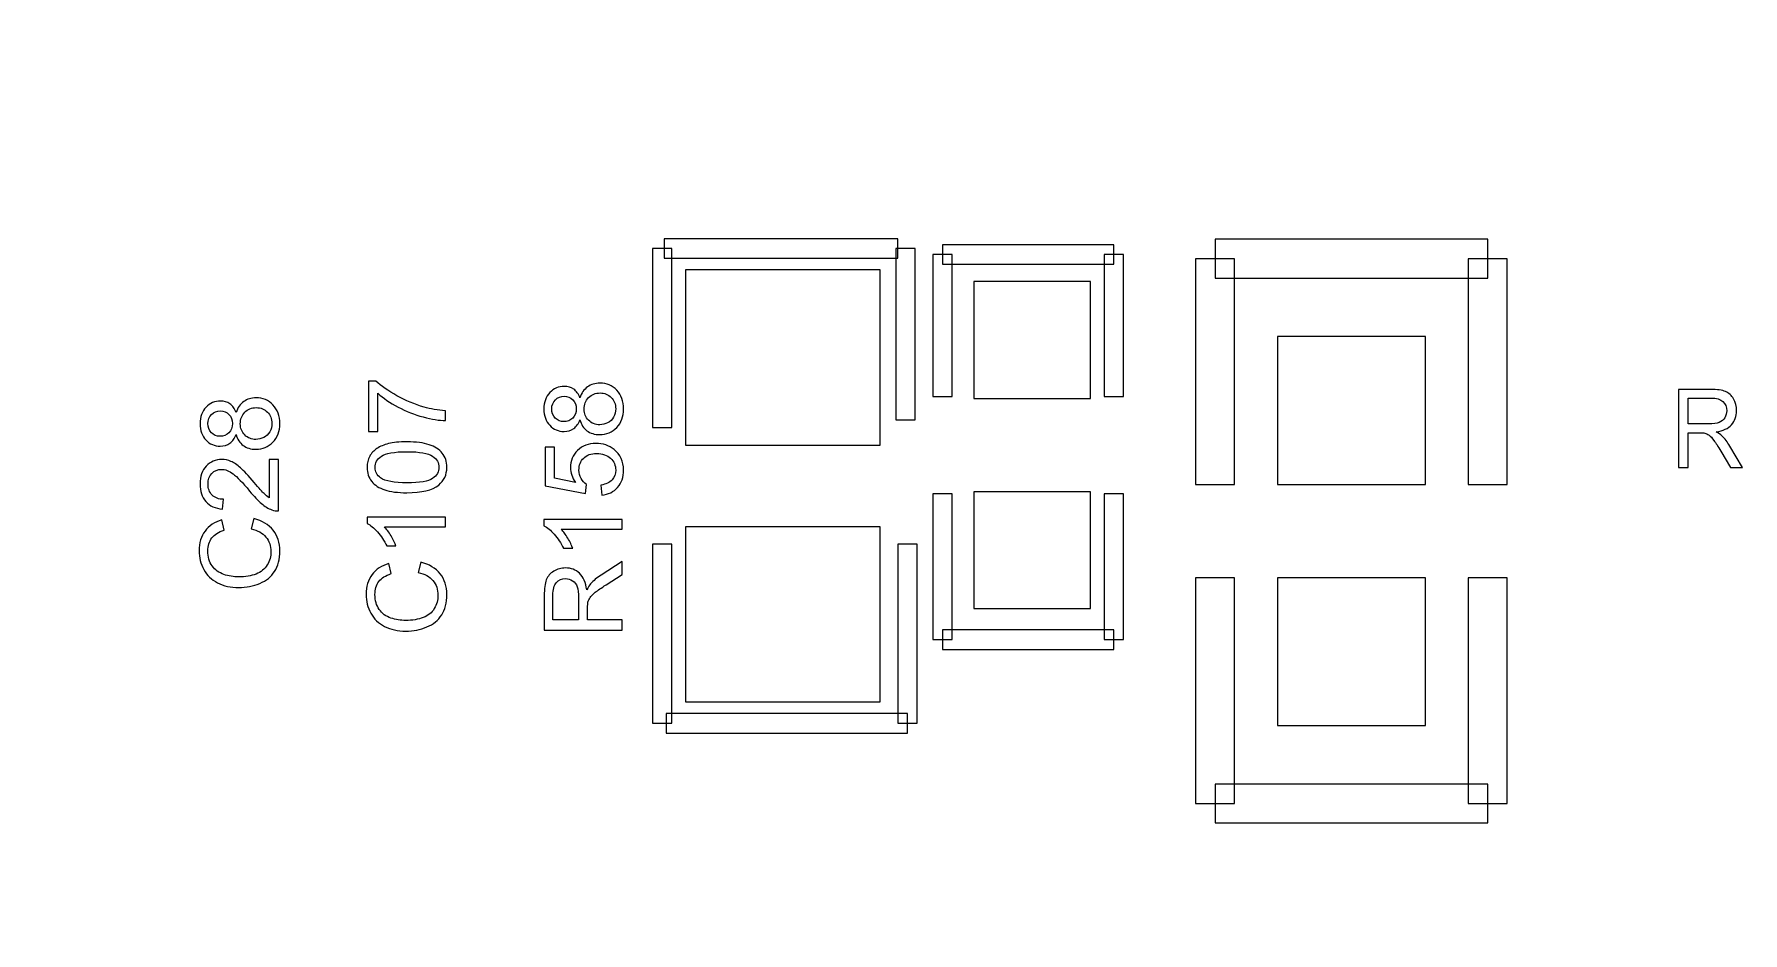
# Model space of a CAD drawing. Header units: millimetres. Extents: x -86 to 67, y -55 to 52.
# Drawn here: x 2.75 to 13.89, y -28.54 to -22.67 of the extents above; entities that cross this region are included whole.
import ezdxf

# ---------------------------------------------------------------- set-up
doc = ezdxf.new("R2010")
doc.units = ezdxf.units.MM
doc.header["$MEASUREMENT"] = 0
for name, color, linetype in [('BG_OUTLINE', 7, 'Continuous'), ('PG_SILKSCREEN_TOP', 7, 'Continuous'), ('PIN_TOP', 7, 'Continuous'), ('RD_SILKSCREEN_TOP', 7, 'Continuous')]:
    doc.layers.add(name, color=color, linetype=linetype)

msp = doc.modelspace()

# ---------------------------------------------------------------- linework, layer by layer
at = {"layer": 'BG_OUTLINE', "color": 3, "lineweight": 9}
msp.add_open_spline([(-60.0926, 34.7331), (-60.0926, 34.7331), (63.7724, 34.7331), (63.7724, 34.7331), (63.7724, 34.7331), (64.585, 34.7336), (65.3646, 34.4113), (65.9396, 33.837), (65.9396, 33.837), (66.5146, 33.2627), (66.8379, 32.4797), (66.8384, 31.667), (66.8384, 31.667), (66.8384, 31.667), (66.8412, -52.28), (66.8412, -52.28), (66.8412, -52.28), (66.8412, -52.28), (66.8384, -52.1933), (66.8384, -52.1933), (66.8384, -52.1933), (66.8389, -53.006), (66.5166, -53.7856), (65.9424, -54.3606), (65.9424, -54.3606), (65.3681, -54.9356), (64.585, -55.2589), (63.7724, -55.2594), (63.7724, -55.2594), (63.7724, -55.2594), (-60.1869, -55.2594), (-60.1869, -55.2594), (-60.1869, -55.2594), (-60.1869, -55.2594), (-60.0853, -55.2518), (-60.0853, -55.2518), (-60.0853, -55.2518), (-60.8979, -55.2523), (-61.6775, -54.9299), (-62.2525, -54.3557), (-62.2525, -54.3557), (-62.8275, -53.7814), (-63.1508, -52.9984), (-63.1513, -52.1857), (-63.1513, -52.1857), (-63.1513, -52.1857), (-63.1587, 31.667), (-63.1587, 31.667), (-63.1587, 31.667), (-63.1592, 32.4797), (-62.8369, 33.2593), (-62.2626, 33.8343), (-62.2626, 33.8343), (-61.6883, 34.4093), (-60.9053, 34.7326), (-60.0926, 34.7331)], degree=3, knots=[0, 0, 0, 0, 0.0714286, 0.0714286, 0.0714286, 0.0714286, 0.1428571, 0.1428571, 0.1428571, 0.1428571, 0.2142857, 0.2142857, 0.2142857, 0.2142857, 0.2857143, 0.2857143, 0.2857143, 0.2857143, 0.3571429, 0.3571429, 0.3571429, 0.3571429, 0.4285714, 0.4285714, 0.4285714, 0.4285714, 0.5, 0.5, 0.5, 0.5, 0.5714286, 0.5714286, 0.5714286, 0.5714286, 0.6428571, 0.6428571, 0.6428571, 0.6428571, 0.7142857, 0.7142857, 0.7142857, 0.7142857, 0.7857143, 0.7857143, 0.7857143, 0.7857143, 0.8571429, 0.8571429, 0.8571429, 0.8571429, 0.9285714, 0.9285714, 0.9285714, 0.9285714, 1, 1, 1, 1], dxfattribs=at)
at = {"layer": 'PG_SILKSCREEN_TOP', "color": 6, "lineweight": 9}
for points in [[(6.7802, -24.0733), (6.7802, -24.0733), (6.9072, -24.0733), (6.9072, -24.0733), (6.9072, -24.0733), (6.9072, -24.0733), (6.9072, -25.2417), (6.9072, -25.2417), (6.9072, -25.2417), (6.9072, -25.2417), (6.7802, -25.2417), (6.7802, -25.2417), (6.7802, -25.2417), (6.7802, -25.2417), (6.7802, -24.0733), (6.7802, -24.0733)], [(8.3804, -24.0098), (8.3804, -24.0098), (8.3804, -24.1368), (8.3804, -24.1368), (8.3804, -24.1368), (8.3804, -24.1368), (6.8564, -24.1368), (6.8564, -24.1368), (6.8564, -24.1368), (6.8564, -24.1368), (6.8564, -24.0098), (6.8564, -24.0098), (6.8564, -24.0098), (6.8564, -24.0098), (8.3804, -24.0098), (8.3804, -24.0098)], [(8.4947, -25.1909), (8.4947, -25.1909), (8.3677, -25.1909), (8.3677, -25.1909), (8.3677, -25.1909), (8.3677, -25.1909), (8.3677, -24.0733), (8.3677, -24.0733), (8.3677, -24.0733), (8.3677, -24.0733), (8.4947, -24.0733), (8.4947, -24.0733), (8.4947, -24.0733), (8.4947, -24.0733), (8.4947, -25.1909), (8.4947, -25.1909)], [(9.7901, -24.0479), (9.7901, -24.0479), (9.7901, -24.1749), (9.7901, -24.1749), (9.7901, -24.1749), (9.7901, -24.1749), (8.6725, -24.1749), (8.6725, -24.1749), (8.6725, -24.1749), (8.6725, -24.1749), (8.6725, -24.0479), (8.6725, -24.0479), (8.6725, -24.0479), (8.6725, -24.0479), (9.7901, -24.0479), (9.7901, -24.0479)], [(10.4505, -24.2663), (10.4505, -24.2663), (10.4505, -24.0123), (10.4505, -24.0123), (10.4505, -24.0123), (10.4505, -24.0123), (12.2285, -24.0123), (12.2285, -24.0123), (12.2285, -24.0123), (12.2285, -24.0123), (12.2285, -24.2663), (12.2285, -24.2663), (12.2285, -24.2663), (12.2285, -24.2663), (10.4505, -24.2663), (10.4505, -24.2663)], [(8.609, -24.1114), (8.609, -24.1114), (8.736, -24.1114), (8.736, -24.1114), (8.736, -24.1114), (8.736, -24.1114), (8.736, -25.0385), (8.736, -25.0385), (8.736, -25.0385), (8.736, -25.0385), (8.609, -25.0385), (8.609, -25.0385), (8.609, -25.0385), (8.609, -25.0385), (8.609, -24.1114), (8.609, -24.1114)], [(9.8536, -25.0385), (9.8536, -25.0385), (9.7266, -25.0385), (9.7266, -25.0385), (9.7266, -25.0385), (9.7266, -25.0385), (9.7266, -24.1114), (9.7266, -24.1114), (9.7266, -24.1114), (9.7266, -24.1114), (9.8536, -24.1114), (9.8536, -24.1114), (9.8536, -24.1114), (9.8536, -24.1114), (9.8536, -25.0385), (9.8536, -25.0385)], [(10.5775, -25.6125), (10.5775, -25.6125), (10.3235, -25.6125), (10.3235, -25.6125), (10.3235, -25.6125), (10.3235, -25.6125), (10.3235, -24.1393), (10.3235, -24.1393), (10.3235, -24.1393), (10.3235, -24.1393), (10.5775, -24.1393), (10.5775, -24.1393), (10.5775, -24.1393), (10.5775, -24.1393), (10.5775, -25.6125), (10.5775, -25.6125)], [(12.1015, -24.1393), (12.1015, -24.1393), (12.3555, -24.1393), (12.3555, -24.1393), (12.3555, -24.1393), (12.3555, -24.1393), (12.3555, -25.6125), (12.3555, -25.6125), (12.3555, -25.6125), (12.3555, -25.6125), (12.1015, -25.6125), (12.1015, -25.6125), (12.1015, -25.6125), (12.1015, -25.6125), (12.1015, -24.1393), (12.1015, -24.1393)], [(8.736, -26.626), (8.736, -26.626), (8.609, -26.626), (8.609, -26.626), (8.609, -26.626), (8.609, -26.626), (8.609, -25.6735), (8.609, -25.6735), (8.609, -25.6735), (8.609, -25.6735), (8.736, -25.6735), (8.736, -25.6735), (8.736, -25.6735), (8.736, -25.6735), (8.736, -26.626), (8.736, -26.626)], [(9.7266, -25.6735), (9.7266, -25.6735), (9.8536, -25.6735), (9.8536, -25.6735), (9.8536, -25.6735), (9.8536, -25.6735), (9.8536, -26.626), (9.8536, -26.626), (9.8536, -26.626), (9.8536, -26.626), (9.7266, -26.626), (9.7266, -26.626), (9.7266, -26.626), (9.7266, -26.626), (9.7266, -25.6735), (9.7266, -25.6735)], [(6.9072, -27.1721), (6.9072, -27.1721), (6.7802, -27.1721), (6.7802, -27.1721), (6.7802, -27.1721), (6.7802, -27.1721), (6.7802, -26.0037), (6.7802, -26.0037), (6.7802, -26.0037), (6.7802, -26.0037), (6.9072, -26.0037), (6.9072, -26.0037), (6.9072, -26.0037), (6.9072, -26.0037), (6.9072, -27.1721), (6.9072, -27.1721)], [(8.3804, -26.0037), (8.3804, -26.0037), (8.5074, -26.0037), (8.5074, -26.0037), (8.5074, -26.0037), (8.5074, -26.0037), (8.5074, -27.1721), (8.5074, -27.1721), (8.5074, -27.1721), (8.5074, -27.1721), (8.3804, -27.1721), (8.3804, -27.1721), (8.3804, -27.1721), (8.3804, -27.1721), (8.3804, -26.0037), (8.3804, -26.0037)], [(10.3235, -26.2221), (10.3235, -26.2221), (10.5775, -26.2221), (10.5775, -26.2221), (10.5775, -26.2221), (10.5775, -26.2221), (10.5775, -27.6953), (10.5775, -27.6953), (10.5775, -27.6953), (10.5775, -27.6953), (10.3235, -27.6953), (10.3235, -27.6953), (10.3235, -27.6953), (10.3235, -27.6953), (10.3235, -26.2221), (10.3235, -26.2221)], [(12.3555, -27.6953), (12.3555, -27.6953), (12.1015, -27.6953), (12.1015, -27.6953), (12.1015, -27.6953), (12.1015, -27.6953), (12.1015, -26.2221), (12.1015, -26.2221), (12.1015, -26.2221), (12.1015, -26.2221), (12.3555, -26.2221), (12.3555, -26.2221), (12.3555, -26.2221), (12.3555, -26.2221), (12.3555, -27.6953), (12.3555, -27.6953)], [(9.7901, -26.5625), (9.7901, -26.5625), (9.7901, -26.6895), (9.7901, -26.6895), (9.7901, -26.6895), (9.7901, -26.6895), (8.6725, -26.6895), (8.6725, -26.6895), (8.6725, -26.6895), (8.6725, -26.6895), (8.6725, -26.5625), (8.6725, -26.5625), (8.6725, -26.5625), (8.6725, -26.5625), (9.7901, -26.5625), (9.7901, -26.5625)], [(8.4439, -27.1086), (8.4439, -27.1086), (8.4439, -27.2356), (8.4439, -27.2356), (8.4439, -27.2356), (8.4439, -27.2356), (6.8691, -27.2356), (6.8691, -27.2356), (6.8691, -27.2356), (6.8691, -27.2356), (6.8691, -27.1086), (6.8691, -27.1086), (6.8691, -27.1086), (6.8691, -27.1086), (8.4439, -27.1086), (8.4439, -27.1086)], [(10.4505, -27.8223), (10.4505, -27.8223), (10.4505, -27.5683), (10.4505, -27.5683), (10.4505, -27.5683), (10.4505, -27.5683), (12.2285, -27.5683), (12.2285, -27.5683), (12.2285, -27.5683), (12.2285, -27.5683), (12.2285, -27.8223), (12.2285, -27.8223), (12.2285, -27.8223), (12.2285, -27.8223), (10.4505, -27.8223), (10.4505, -27.8223)]]:
    msp.add_open_spline(points, degree=3, knots=[0, 0, 0, 0, 0.25, 0.25, 0.25, 0.25, 0.5, 0.5, 0.5, 0.5, 0.75, 0.75, 0.75, 0.75, 1, 1, 1, 1], dxfattribs=at)
at = {"layer": 'PIN_TOP', "lineweight": 9}
for points in [[(6.9961, -24.213), (6.9961, -24.213), (8.2661, -24.213), (8.2661, -24.213), (8.2661, -24.213), (8.2661, -24.213), (8.2661, -25.356), (8.2661, -25.356), (8.2661, -25.356), (8.2661, -25.356), (6.9961, -25.356), (6.9961, -25.356), (6.9961, -25.356), (6.9961, -25.356), (6.9961, -24.213), (6.9961, -24.213)], [(8.8757, -24.2892), (8.8757, -24.2892), (9.6377, -24.2892), (9.6377, -24.2892), (9.6377, -24.2892), (9.6377, -24.2892), (9.6377, -25.0512), (9.6377, -25.0512), (9.6377, -25.0512), (9.6377, -25.0512), (8.8757, -25.0512), (8.8757, -25.0512), (8.8757, -25.0512), (8.8757, -25.0512), (8.8757, -24.2892), (8.8757, -24.2892)], [(11.8221, -25.6125), (11.8221, -25.6125), (10.8569, -25.6125), (10.8569, -25.6125), (10.8569, -25.6125), (10.8569, -25.6125), (10.8569, -24.6473), (10.8569, -24.6473), (10.8569, -24.6473), (10.8569, -24.6473), (11.8221, -24.6473), (11.8221, -24.6473), (11.8221, -24.6473), (11.8221, -24.6473), (11.8221, -25.6125), (11.8221, -25.6125)], [(8.8757, -25.6608), (8.8757, -25.6608), (9.6377, -25.6608), (9.6377, -25.6608), (9.6377, -25.6608), (9.6377, -25.6608), (9.6377, -26.4228), (9.6377, -26.4228), (9.6377, -26.4228), (9.6377, -26.4228), (8.8757, -26.4228), (8.8757, -26.4228), (8.8757, -26.4228), (8.8757, -26.4228), (8.8757, -25.6608), (8.8757, -25.6608)], [(6.9961, -25.8894), (6.9961, -25.8894), (8.2661, -25.8894), (8.2661, -25.8894), (8.2661, -25.8894), (8.2661, -25.8894), (8.2661, -27.0324), (8.2661, -27.0324), (8.2661, -27.0324), (8.2661, -27.0324), (6.9961, -27.0324), (6.9961, -27.0324), (6.9961, -27.0324), (6.9961, -27.0324), (6.9961, -25.8894), (6.9961, -25.8894)], [(11.8221, -27.1873), (11.8221, -27.1873), (10.8569, -27.1873), (10.8569, -27.1873), (10.8569, -27.1873), (10.8569, -27.1873), (10.8569, -26.2221), (10.8569, -26.2221), (10.8569, -26.2221), (10.8569, -26.2221), (11.8221, -26.2221), (11.8221, -26.2221), (11.8221, -26.2221), (11.8221, -26.2221), (11.8221, -27.1873), (11.8221, -27.1873)]]:
    msp.add_open_spline(points, degree=3, knots=[0, 0, 0, 0, 0.25, 0.25, 0.25, 0.25, 0.5, 0.5, 0.5, 0.5, 0.75, 0.75, 0.75, 0.75, 1, 1, 1, 1], dxfattribs=at)
at = {"layer": 'RD_SILKSCREEN_TOP', "color": 8}
for points, knots in [([(4.9876, -25.2673), (4.9876, -25.2673), (4.9275, -25.2673), (4.9275, -25.2673), (4.9275, -25.2673), (4.9275, -25.2673), (4.9275, -24.9378), (4.9275, -24.9378), (4.9275, -24.9378), (4.9275, -24.9378), (4.9761, -24.9378), (4.9761, -24.9378), (4.9761, -24.9378), (5.0106, -24.9702), (5.0565, -25.0023), (5.1136, -25.0342), (5.1136, -25.0342), (5.1708, -25.0659), (5.2297, -25.0906), (5.29, -25.1079), (5.29, -25.1079), (5.3327, -25.1205), (5.3793, -25.1284), (5.43, -25.1319), (5.43, -25.1319), (5.43, -25.1319), (5.43, -25.1961), (5.43, -25.1961), (5.43, -25.1961), (5.3899, -25.1954), (5.3416, -25.1876), (5.2848, -25.1725), (5.2848, -25.1725), (5.2281, -25.1575), (5.1734, -25.1359), (5.1207, -25.1078), (5.1207, -25.1078), (5.0681, -25.0796), (5.0237, -25.0497), (4.9876, -25.0179), (4.9876, -25.0179), (4.9876, -25.0179), (4.9876, -25.2673), (4.9876, -25.2673)], [0, 0, 0, 0, 0.0909091, 0.0909091, 0.0909091, 0.0909091, 0.1818182, 0.1818182, 0.1818182, 0.1818182, 0.2727273, 0.2727273, 0.2727273, 0.2727273, 0.3636364, 0.3636364, 0.3636364, 0.3636364, 0.4545455, 0.4545455, 0.4545455, 0.4545455, 0.5454545, 0.5454545, 0.5454545, 0.5454545, 0.6363636, 0.6363636, 0.6363636, 0.6363636, 0.7272727, 0.7272727, 0.7272727, 0.7272727, 0.8181818, 0.8181818, 0.8181818, 0.8181818, 0.9090909, 0.9090909, 0.9090909, 0.9090909, 1, 1, 1, 1]), ([(6.307, -25.1905), (6.2976, -25.2165), (6.284, -25.2357), (6.2664, -25.2483), (6.2664, -25.2483), (6.2488, -25.2607), (6.2277, -25.267), (6.2032, -25.267), (6.2032, -25.267), (6.1661, -25.267), (6.135, -25.2537), (6.1098, -25.227), (6.1098, -25.227), (6.0845, -25.2004), (6.0719, -25.1651), (6.0719, -25.1208), (6.0719, -25.1208), (6.0719, -25.0764), (6.0848, -25.0406), (6.1106, -25.0134), (6.1106, -25.0134), (6.1365, -24.9864), (6.1679, -24.9729), (6.205, -24.9729), (6.205, -24.9729), (6.2286, -24.9729), (6.2491, -24.9791), (6.2666, -24.9914), (6.2666, -24.9914), (6.284, -25.0038), (6.2976, -25.0226), (6.307, -25.0478), (6.307, -25.0478), (6.3172, -25.0166), (6.3336, -24.9928), (6.3563, -24.9765), (6.3563, -24.9765), (6.379, -24.9602), (6.4061, -24.952), (6.4375, -24.952), (6.4375, -24.952), (6.4812, -24.952), (6.5177, -24.9675), (6.5473, -24.9982), (6.5473, -24.9982), (6.5769, -25.029), (6.5918, -25.0695), (6.5918, -25.1198), (6.5918, -25.1198), (6.5918, -25.17), (6.5769, -25.2104), (6.5472, -25.2413), (6.5472, -25.2413), (6.5174, -25.2721), (6.4803, -25.2875), (6.4359, -25.2875), (6.4359, -25.2875), (6.4028, -25.2875), (6.3751, -25.2791), (6.3527, -25.2622), (6.3527, -25.2622), (6.3304, -25.2455), (6.3151, -25.2216), (6.307, -25.1905)], [0, 0, 0, 0, 0.0625, 0.0625, 0.0625, 0.0625, 0.125, 0.125, 0.125, 0.125, 0.1875, 0.1875, 0.1875, 0.1875, 0.25, 0.25, 0.25, 0.25, 0.3125, 0.3125, 0.3125, 0.3125, 0.375, 0.375, 0.375, 0.375, 0.4375, 0.4375, 0.4375, 0.4375, 0.5, 0.5, 0.5, 0.5, 0.5625, 0.5625, 0.5625, 0.5625, 0.625, 0.625, 0.625, 0.625, 0.6875, 0.6875, 0.6875, 0.6875, 0.75, 0.75, 0.75, 0.75, 0.8125, 0.8125, 0.8125, 0.8125, 0.875, 0.875, 0.875, 0.875, 0.9375, 0.9375, 0.9375, 0.9375, 1, 1, 1, 1]), ([(4.0642, -25.2863), (4.0548, -25.3123), (4.0412, -25.3315), (4.0236, -25.3441), (4.0236, -25.3441), (4.006, -25.3565), (3.9849, -25.3628), (3.9604, -25.3628), (3.9604, -25.3628), (3.9233, -25.3628), (3.8922, -25.3495), (3.867, -25.3228), (3.867, -25.3228), (3.8417, -25.2962), (3.8291, -25.2609), (3.8291, -25.2166), (3.8291, -25.2166), (3.8291, -25.1722), (3.842, -25.1364), (3.8678, -25.1092), (3.8678, -25.1092), (3.8937, -25.0822), (3.9251, -25.0687), (3.9622, -25.0687), (3.9622, -25.0687), (3.9858, -25.0687), (4.0063, -25.0749), (4.0238, -25.0872), (4.0238, -25.0872), (4.0412, -25.0996), (4.0548, -25.1184), (4.0642, -25.1436), (4.0642, -25.1436), (4.0744, -25.1124), (4.0908, -25.0886), (4.1135, -25.0723), (4.1135, -25.0723), (4.1362, -25.056), (4.1633, -25.0478), (4.1947, -25.0478), (4.1947, -25.0478), (4.2384, -25.0478), (4.2749, -25.0633), (4.3045, -25.094), (4.3045, -25.094), (4.3341, -25.1248), (4.349, -25.1653), (4.349, -25.2156), (4.349, -25.2156), (4.349, -25.2658), (4.3341, -25.3062), (4.3044, -25.3371), (4.3044, -25.3371), (4.2746, -25.3679), (4.2375, -25.3833), (4.1931, -25.3833), (4.1931, -25.3833), (4.16, -25.3833), (4.1323, -25.3749), (4.1099, -25.358), (4.1099, -25.358), (4.0876, -25.3413), (4.0723, -25.3174), (4.0642, -25.2863)], [0, 0, 0, 0, 0.0625, 0.0625, 0.0625, 0.0625, 0.125, 0.125, 0.125, 0.125, 0.1875, 0.1875, 0.1875, 0.1875, 0.25, 0.25, 0.25, 0.25, 0.3125, 0.3125, 0.3125, 0.3125, 0.375, 0.375, 0.375, 0.375, 0.4375, 0.4375, 0.4375, 0.4375, 0.5, 0.5, 0.5, 0.5, 0.5625, 0.5625, 0.5625, 0.5625, 0.625, 0.625, 0.625, 0.625, 0.6875, 0.6875, 0.6875, 0.6875, 0.75, 0.75, 0.75, 0.75, 0.8125, 0.8125, 0.8125, 0.8125, 0.875, 0.875, 0.875, 0.875, 0.9375, 0.9375, 0.9375, 0.9375, 1, 1, 1, 1]), ([(6.2011, -25.2031), (6.2251, -25.2031), (6.2448, -25.1953), (6.2601, -25.1799), (6.2601, -25.1799), (6.2754, -25.1643), (6.2831, -25.1442), (6.2831, -25.1194), (6.2831, -25.1194), (6.2831, -25.0954), (6.2755, -25.0756), (6.2603, -25.0601), (6.2603, -25.0601), (6.2452, -25.0447), (6.2266, -25.0372), (6.2046, -25.0372), (6.2046, -25.0372), (6.1816, -25.0372), (6.1624, -25.045), (6.1468, -25.0609), (6.1468, -25.0609), (6.1311, -25.0767), (6.1233, -25.0964), (6.1233, -25.1201), (6.1233, -25.1201), (6.1233, -25.144), (6.131, -25.1637), (6.1462, -25.1795), (6.1462, -25.1795), (6.1615, -25.1953), (6.1798, -25.2031), (6.2011, -25.2031)], [0, 0, 0, 0, 0.125, 0.125, 0.125, 0.125, 0.25, 0.25, 0.25, 0.25, 0.375, 0.375, 0.375, 0.375, 0.5, 0.5, 0.5, 0.5, 0.625, 0.625, 0.625, 0.625, 0.75, 0.75, 0.75, 0.75, 0.875, 0.875, 0.875, 0.875, 1, 1, 1, 1]), ([(6.4362, -25.2233), (6.454, -25.2233), (6.4713, -25.219), (6.4879, -25.2106), (6.4879, -25.2106), (6.5046, -25.2022), (6.5176, -25.1896), (6.5267, -25.1729), (6.5267, -25.1729), (6.5358, -25.1562), (6.5404, -25.1383), (6.5404, -25.1191), (6.5404, -25.1191), (6.5404, -25.0892), (6.5308, -25.0645), (6.5115, -25.0451), (6.5115, -25.0451), (6.4923, -25.0257), (6.4679, -25.0159), (6.4383, -25.0159), (6.4383, -25.0159), (6.4081, -25.0159), (6.3833, -25.0259), (6.3636, -25.0459), (6.3636, -25.0459), (6.3439, -25.066), (6.3341, -25.0911), (6.3341, -25.1212), (6.3341, -25.1212), (6.3341, -25.1506), (6.3438, -25.1749), (6.3632, -25.1942), (6.3632, -25.1942), (6.3828, -25.2135), (6.4071, -25.2233), (6.4362, -25.2233)], [0, 0, 0, 0, 0.1111111, 0.1111111, 0.1111111, 0.1111111, 0.2222222, 0.2222222, 0.2222222, 0.2222222, 0.3333333, 0.3333333, 0.3333333, 0.3333333, 0.4444444, 0.4444444, 0.4444444, 0.4444444, 0.5555556, 0.5555556, 0.5555556, 0.5555556, 0.6666667, 0.6666667, 0.6666667, 0.6666667, 0.7777778, 0.7777778, 0.7777778, 0.7777778, 0.8888889, 0.8888889, 0.8888889, 0.8888889, 1, 1, 1, 1]), ([(13.4742, -25.5017), (13.4742, -25.5017), (13.4742, -24.9926), (13.4742, -24.9926), (13.4742, -24.9926), (13.4742, -24.9926), (13.6838, -24.9926), (13.6838, -24.9926), (13.6838, -24.9926), (13.7259, -24.9926), (13.758, -24.9972), (13.7799, -25.0063), (13.7799, -25.0063), (13.8018, -25.0155), (13.8193, -25.0316), (13.8325, -25.0547), (13.8325, -25.0547), (13.8456, -25.0779), (13.8521, -25.1035), (13.8521, -25.1315), (13.8521, -25.1315), (13.8521, -25.1677), (13.8414, -25.198), (13.8195, -25.2228), (13.8195, -25.2228), (13.7978, -25.2476), (13.7643, -25.2633), (13.7189, -25.2701), (13.7189, -25.2701), (13.7355, -25.2786), (13.7481, -25.287), (13.7567, -25.2955), (13.7567, -25.2955), (13.775, -25.3135), (13.7922, -25.3361), (13.8087, -25.3631), (13.8087, -25.3631), (13.8087, -25.3631), (13.8909, -25.5017), (13.8909, -25.5017), (13.8909, -25.5017), (13.8909, -25.5017), (13.8121, -25.5017), (13.8121, -25.5017), (13.8121, -25.5017), (13.8121, -25.5017), (13.7496, -25.3957), (13.7496, -25.3957), (13.7496, -25.3957), (13.7313, -25.3653), (13.7163, -25.3418), (13.7044, -25.3257), (13.7044, -25.3257), (13.6926, -25.3094), (13.682, -25.2981), (13.6727, -25.2917), (13.6727, -25.2917), (13.6634, -25.2851), (13.6539, -25.2806), (13.6442, -25.278), (13.6442, -25.278), (13.6371, -25.2765), (13.6255, -25.2757), (13.6093, -25.2757), (13.6093, -25.2757), (13.6093, -25.2757), (13.5368, -25.2757), (13.5368, -25.2757), (13.5368, -25.2757), (13.5368, -25.2757), (13.5368, -25.5017), (13.5368, -25.5017), (13.5368, -25.5017), (13.5368, -25.5017), (13.4742, -25.5017), (13.4742, -25.5017)], [0, 0, 0, 0, 0.0526316, 0.0526316, 0.0526316, 0.0526316, 0.1052632, 0.1052632, 0.1052632, 0.1052632, 0.1578947, 0.1578947, 0.1578947, 0.1578947, 0.2105263, 0.2105263, 0.2105263, 0.2105263, 0.2631579, 0.2631579, 0.2631579, 0.2631579, 0.3157895, 0.3157895, 0.3157895, 0.3157895, 0.3684211, 0.3684211, 0.3684211, 0.3684211, 0.4210526, 0.4210526, 0.4210526, 0.4210526, 0.4736842, 0.4736842, 0.4736842, 0.4736842, 0.5263158, 0.5263158, 0.5263158, 0.5263158, 0.5789474, 0.5789474, 0.5789474, 0.5789474, 0.6315789, 0.6315789, 0.6315789, 0.6315789, 0.6842105, 0.6842105, 0.6842105, 0.6842105, 0.7368421, 0.7368421, 0.7368421, 0.7368421, 0.7894737, 0.7894737, 0.7894737, 0.7894737, 0.8421053, 0.8421053, 0.8421053, 0.8421053, 0.8947368, 0.8947368, 0.8947368, 0.8947368, 0.9473684, 0.9473684, 0.9473684, 0.9473684, 1, 1, 1, 1]), ([(13.5368, -25.2173), (13.5368, -25.2173), (13.6712, -25.2173), (13.6712, -25.2173), (13.6712, -25.2173), (13.6998, -25.2173), (13.7222, -25.2141), (13.7383, -25.2077), (13.7383, -25.2077), (13.7544, -25.2013), (13.7667, -25.1911), (13.7751, -25.1772), (13.7751, -25.1772), (13.7834, -25.1632), (13.7876, -25.148), (13.7876, -25.1315), (13.7876, -25.1315), (13.7876, -25.1075), (13.7796, -25.0877), (13.7633, -25.0721), (13.7633, -25.0721), (13.7471, -25.0566), (13.7215, -25.0489), (13.6864, -25.0489), (13.6864, -25.0489), (13.6864, -25.0489), (13.5368, -25.0489), (13.5368, -25.0489), (13.5368, -25.0489), (13.5368, -25.0489), (13.5368, -25.2173), (13.5368, -25.2173)], [0, 0, 0, 0, 0.125, 0.125, 0.125, 0.125, 0.25, 0.25, 0.25, 0.25, 0.375, 0.375, 0.375, 0.375, 0.5, 0.5, 0.5, 0.5, 0.625, 0.625, 0.625, 0.625, 0.75, 0.75, 0.75, 0.75, 0.875, 0.875, 0.875, 0.875, 1, 1, 1, 1]), ([(3.9583, -25.2989), (3.9823, -25.2989), (4.002, -25.2911), (4.0173, -25.2757), (4.0173, -25.2757), (4.0326, -25.2601), (4.0403, -25.24), (4.0403, -25.2152), (4.0403, -25.2152), (4.0403, -25.1912), (4.0327, -25.1714), (4.0175, -25.1559), (4.0175, -25.1559), (4.0024, -25.1405), (3.9838, -25.133), (3.9618, -25.133), (3.9618, -25.133), (3.9388, -25.133), (3.9196, -25.1408), (3.904, -25.1567), (3.904, -25.1567), (3.8883, -25.1725), (3.8805, -25.1922), (3.8805, -25.2159), (3.8805, -25.2159), (3.8805, -25.2398), (3.8882, -25.2595), (3.9034, -25.2753), (3.9034, -25.2753), (3.9187, -25.2911), (3.937, -25.2989), (3.9583, -25.2989)], [0, 0, 0, 0, 0.125, 0.125, 0.125, 0.125, 0.25, 0.25, 0.25, 0.25, 0.375, 0.375, 0.375, 0.375, 0.5, 0.5, 0.5, 0.5, 0.625, 0.625, 0.625, 0.625, 0.75, 0.75, 0.75, 0.75, 0.875, 0.875, 0.875, 0.875, 1, 1, 1, 1]), ([(4.1934, -25.3191), (4.2112, -25.3191), (4.2285, -25.3148), (4.2451, -25.3064), (4.2451, -25.3064), (4.2618, -25.298), (4.2748, -25.2854), (4.2839, -25.2687), (4.2839, -25.2687), (4.293, -25.252), (4.2976, -25.2341), (4.2976, -25.2149), (4.2976, -25.2149), (4.2976, -25.185), (4.288, -25.1603), (4.2687, -25.1409), (4.2687, -25.1409), (4.2495, -25.1215), (4.2251, -25.1117), (4.1955, -25.1117), (4.1955, -25.1117), (4.1653, -25.1117), (4.1405, -25.1217), (4.1208, -25.1417), (4.1208, -25.1417), (4.1011, -25.1618), (4.0913, -25.1869), (4.0913, -25.217), (4.0913, -25.217), (4.0913, -25.2464), (4.101, -25.2707), (4.1204, -25.29), (4.1204, -25.29), (4.14, -25.3093), (4.1643, -25.3191), (4.1934, -25.3191)], [0, 0, 0, 0, 0.1111111, 0.1111111, 0.1111111, 0.1111111, 0.2222222, 0.2222222, 0.2222222, 0.2222222, 0.3333333, 0.3333333, 0.3333333, 0.3333333, 0.4444444, 0.4444444, 0.4444444, 0.4444444, 0.5555556, 0.5555556, 0.5555556, 0.5555556, 0.6666667, 0.6666667, 0.6666667, 0.6666667, 0.7777778, 0.7777778, 0.7777778, 0.7777778, 0.8888889, 0.8888889, 0.8888889, 0.8888889, 1, 1, 1, 1]), ([(5.1789, -25.667), (5.1187, -25.667), (5.0703, -25.6608), (5.0336, -25.6484), (5.0336, -25.6484), (4.9969, -25.636), (4.9685, -25.6176), (4.9486, -25.5931), (4.9486, -25.5931), (4.9287, -25.5687), (4.9188, -25.538), (4.9188, -25.501), (4.9188, -25.501), (4.9188, -25.4737), (4.9243, -25.4497), (4.9354, -25.4291), (4.9354, -25.4291), (4.9463, -25.4085), (4.9621, -25.3915), (4.9829, -25.378), (4.9829, -25.378), (5.0036, -25.3646), (5.0289, -25.3541), (5.0586, -25.3465), (5.0586, -25.3465), (5.0884, -25.3388), (5.1285, -25.335), (5.1789, -25.335), (5.1789, -25.335), (5.2387, -25.335), (5.2868, -25.3411), (5.3236, -25.3533), (5.3236, -25.3533), (5.3603, -25.3657), (5.3886, -25.384), (5.4087, -25.4085), (5.4087, -25.4085), (5.4287, -25.4329), (5.4387, -25.4637), (5.4387, -25.501), (5.4387, -25.501), (5.4387, -25.5501), (5.4211, -25.5886), (5.3859, -25.6166), (5.3859, -25.6166), (5.3436, -25.6502), (5.2745, -25.667), (5.1789, -25.667)], [0, 0, 0, 0, 0.0833333, 0.0833333, 0.0833333, 0.0833333, 0.1666667, 0.1666667, 0.1666667, 0.1666667, 0.25, 0.25, 0.25, 0.25, 0.3333333, 0.3333333, 0.3333333, 0.3333333, 0.4166667, 0.4166667, 0.4166667, 0.4166667, 0.5, 0.5, 0.5, 0.5, 0.5833333, 0.5833333, 0.5833333, 0.5833333, 0.6666667, 0.6666667, 0.6666667, 0.6666667, 0.75, 0.75, 0.75, 0.75, 0.8333333, 0.8333333, 0.8333333, 0.8333333, 0.9166667, 0.9166667, 0.9166667, 0.9166667, 1, 1, 1, 1]), ([(5.1789, -25.6027), (5.2625, -25.6027), (5.3181, -25.5929), (5.3458, -25.5733), (5.3458, -25.5733), (5.3735, -25.5538), (5.3873, -25.5297), (5.3873, -25.501), (5.3873, -25.501), (5.3873, -25.4722), (5.3733, -25.4482), (5.3456, -25.4286), (5.3456, -25.4286), (5.3179, -25.4091), (5.2623, -25.3992), (5.1789, -25.3992), (5.1789, -25.3992), (5.0951, -25.3992), (5.0394, -25.4091), (5.0119, -25.4286), (5.0119, -25.4286), (4.9843, -25.4482), (4.9706, -25.4725), (4.9706, -25.5016), (4.9706, -25.5016), (4.9706, -25.5304), (4.9828, -25.5533), (5.0071, -25.5705), (5.0071, -25.5705), (5.038, -25.592), (5.0954, -25.6027), (5.1789, -25.6027)], [0, 0, 0, 0, 0.125, 0.125, 0.125, 0.125, 0.25, 0.25, 0.25, 0.25, 0.375, 0.375, 0.375, 0.375, 0.5, 0.5, 0.5, 0.5, 0.625, 0.625, 0.625, 0.625, 0.75, 0.75, 0.75, 0.75, 0.875, 0.875, 0.875, 0.875, 1, 1, 1, 1]), ([(6.4498, -25.6823), (6.4498, -25.6823), (6.4442, -25.6166), (6.4442, -25.6166), (6.4442, -25.6166), (6.4762, -25.6118), (6.5001, -25.6005), (6.5162, -25.5828), (6.5162, -25.5828), (6.5324, -25.5651), (6.5404, -25.5437), (6.5404, -25.5187), (6.5404, -25.5187), (6.5404, -25.4886), (6.529, -25.4631), (6.5064, -25.4424), (6.5064, -25.4424), (6.4837, -25.4215), (6.4535, -25.4111), (6.4161, -25.4111), (6.4161, -25.4111), (6.3804, -25.4111), (6.3523, -25.421), (6.3317, -25.4411), (6.3317, -25.4411), (6.3111, -25.4611), (6.3008, -25.4873), (6.3008, -25.5198), (6.3008, -25.5198), (6.3008, -25.5399), (6.3054, -25.5581), (6.3145, -25.5743), (6.3145, -25.5743), (6.3236, -25.5905), (6.3355, -25.6032), (6.3501, -25.6125), (6.3501, -25.6125), (6.3501, -25.6125), (6.3425, -25.6711), (6.3425, -25.6711), (6.3425, -25.6711), (6.3425, -25.6711), (6.081, -25.6218), (6.081, -25.6218), (6.081, -25.6218), (6.081, -25.6218), (6.081, -25.3686), (6.081, -25.3686), (6.081, -25.3686), (6.081, -25.3686), (6.1407, -25.3686), (6.1407, -25.3686), (6.1407, -25.3686), (6.1407, -25.3686), (6.1407, -25.5718), (6.1407, -25.5718), (6.1407, -25.5718), (6.1407, -25.5718), (6.2775, -25.5993), (6.2775, -25.5993), (6.2775, -25.5993), (6.2562, -25.5687), (6.2455, -25.5366), (6.2455, -25.5031), (6.2455, -25.5031), (6.2455, -25.4586), (6.2609, -25.4212), (6.2917, -25.3906), (6.2917, -25.3906), (6.3226, -25.36), (6.3622, -25.3447), (6.4105, -25.3447), (6.4105, -25.3447), (6.4566, -25.3447), (6.4965, -25.3582), (6.53, -25.385), (6.53, -25.385), (6.5711, -25.4177), (6.5918, -25.4623), (6.5918, -25.5187), (6.5918, -25.5187), (6.5918, -25.5651), (6.5788, -25.6029), (6.5529, -25.6321), (6.5529, -25.6321), (6.5269, -25.6614), (6.4925, -25.6781), (6.4498, -25.6823)], [0, 0, 0, 0, 0.0454545, 0.0454545, 0.0454545, 0.0454545, 0.0909091, 0.0909091, 0.0909091, 0.0909091, 0.1363636, 0.1363636, 0.1363636, 0.1363636, 0.1818182, 0.1818182, 0.1818182, 0.1818182, 0.2272727, 0.2272727, 0.2272727, 0.2272727, 0.2727273, 0.2727273, 0.2727273, 0.2727273, 0.3181818, 0.3181818, 0.3181818, 0.3181818, 0.3636364, 0.3636364, 0.3636364, 0.3636364, 0.4090909, 0.4090909, 0.4090909, 0.4090909, 0.4545455, 0.4545455, 0.4545455, 0.4545455, 0.5, 0.5, 0.5, 0.5, 0.5454545, 0.5454545, 0.5454545, 0.5454545, 0.5909091, 0.5909091, 0.5909091, 0.5909091, 0.6363636, 0.6363636, 0.6363636, 0.6363636, 0.6818182, 0.6818182, 0.6818182, 0.6818182, 0.7272727, 0.7272727, 0.7272727, 0.7272727, 0.7727273, 0.7727273, 0.7727273, 0.7727273, 0.8181818, 0.8181818, 0.8181818, 0.8181818, 0.8636364, 0.8636364, 0.8636364, 0.8636364, 0.9090909, 0.9090909, 0.9090909, 0.9090909, 0.9545455, 0.9545455, 0.9545455, 0.9545455, 1, 1, 1, 1]), ([(4.2802, -25.4495), (4.2802, -25.4495), (4.3403, -25.4495), (4.3403, -25.4495), (4.3403, -25.4495), (4.3403, -25.4495), (4.3403, -25.786), (4.3403, -25.786), (4.3403, -25.786), (4.3252, -25.7865), (4.3108, -25.7841), (4.2969, -25.7788), (4.2969, -25.7788), (4.2739, -25.7703), (4.2514, -25.7565), (4.2291, -25.7377), (4.2291, -25.7377), (4.207, -25.7187), (4.1812, -25.6914), (4.1521, -25.6559), (4.1521, -25.6559), (4.1067, -25.6005), (4.0708, -25.5631), (4.0442, -25.5436), (4.0442, -25.5436), (4.0178, -25.5242), (3.9926, -25.5145), (3.9691, -25.5145), (3.9691, -25.5145), (3.9443, -25.5145), (3.9234, -25.5234), (3.9063, -25.541), (3.9063, -25.541), (3.8894, -25.5588), (3.8809, -25.5819), (3.8809, -25.6104), (3.8809, -25.6104), (3.8809, -25.6405), (3.8899, -25.6645), (3.908, -25.6825), (3.908, -25.6825), (3.926, -25.7007), (3.951, -25.7098), (3.9829, -25.71), (3.9829, -25.71), (3.9829, -25.71), (3.9764, -25.7743), (3.9764, -25.7743), (3.9764, -25.7743), (3.9284, -25.7699), (3.8919, -25.7533), (3.8668, -25.7246), (3.8668, -25.7246), (3.8416, -25.6959), (3.8291, -25.6573), (3.8291, -25.6089), (3.8291, -25.6089), (3.8291, -25.5601), (3.8427, -25.5215), (3.8697, -25.493), (3.8697, -25.493), (3.8969, -25.4644), (3.9304, -25.4502), (3.9705, -25.4502), (3.9705, -25.4502), (3.9909, -25.4502), (4.0109, -25.4544), (4.0306, -25.4628), (4.0306, -25.4628), (4.0502, -25.4711), (4.071, -25.485), (4.0927, -25.5043), (4.0927, -25.5043), (4.1145, -25.5236), (4.1444, -25.5557), (4.1823, -25.6006), (4.1823, -25.6006), (4.2138, -25.6381), (4.2352, -25.6622), (4.2464, -25.6728), (4.2464, -25.6728), (4.2576, -25.6835), (4.2688, -25.6923), (4.2802, -25.6993), (4.2802, -25.6993), (4.2802, -25.6993), (4.2802, -25.4495), (4.2802, -25.4495)], [0, 0, 0, 0, 0.0454545, 0.0454545, 0.0454545, 0.0454545, 0.0909091, 0.0909091, 0.0909091, 0.0909091, 0.1363636, 0.1363636, 0.1363636, 0.1363636, 0.1818182, 0.1818182, 0.1818182, 0.1818182, 0.2272727, 0.2272727, 0.2272727, 0.2272727, 0.2727273, 0.2727273, 0.2727273, 0.2727273, 0.3181818, 0.3181818, 0.3181818, 0.3181818, 0.3636364, 0.3636364, 0.3636364, 0.3636364, 0.4090909, 0.4090909, 0.4090909, 0.4090909, 0.4545455, 0.4545455, 0.4545455, 0.4545455, 0.5, 0.5, 0.5, 0.5, 0.5454545, 0.5454545, 0.5454545, 0.5454545, 0.5909091, 0.5909091, 0.5909091, 0.5909091, 0.6363636, 0.6363636, 0.6363636, 0.6363636, 0.6818182, 0.6818182, 0.6818182, 0.6818182, 0.7272727, 0.7272727, 0.7272727, 0.7272727, 0.7727273, 0.7727273, 0.7727273, 0.7727273, 0.8181818, 0.8181818, 0.8181818, 0.8181818, 0.8636364, 0.8636364, 0.8636364, 0.8636364, 0.9090909, 0.9090909, 0.9090909, 0.9090909, 0.9545455, 0.9545455, 0.9545455, 0.9545455, 1, 1, 1, 1]), ([(4.1618, -25.9031), (4.1618, -25.9031), (4.1789, -25.8357), (4.1789, -25.8357), (4.1789, -25.8357), (4.2341, -25.8498), (4.2763, -25.8753), (4.3055, -25.9119), (4.3055, -25.9119), (4.3345, -25.9486), (4.349, -25.9935), (4.349, -26.0466), (4.349, -26.0466), (4.349, -26.1014), (4.3378, -26.146), (4.3155, -26.1804), (4.3155, -26.1804), (4.2931, -26.2148), (4.2608, -26.241), (4.2184, -26.2589), (4.2184, -26.2589), (4.176, -26.2768), (4.1305, -26.2858), (4.0819, -26.2858), (4.0819, -26.2858), (4.0289, -26.2858), (3.9827, -26.2757), (3.9432, -26.2554), (3.9432, -26.2554), (3.9037, -26.2351), (3.8738, -26.2063), (3.8532, -26.1689), (3.8532, -26.1689), (3.8327, -26.1315), (3.8225, -26.0904), (3.8225, -26.0455), (3.8225, -26.0455), (3.8225, -25.9945), (3.8355, -25.9517), (3.8614, -25.917), (3.8614, -25.917), (3.8874, -25.8823), (3.9238, -25.8581), (3.9708, -25.8445), (3.9708, -25.8445), (3.9708, -25.8445), (3.9865, -25.9107), (3.9865, -25.9107), (3.9865, -25.9107), (3.9494, -25.9226), (3.9225, -25.9396), (3.9055, -25.9622), (3.9055, -25.9622), (3.8886, -25.9846), (3.8802, -26.0128), (3.8802, -26.0469), (3.8802, -26.0469), (3.8802, -26.086), (3.8895, -26.1186), (3.9082, -26.1449), (3.9082, -26.1449), (3.9271, -26.1713), (3.9522, -26.1897), (3.9839, -26.2003), (3.9839, -26.2003), (4.0154, -26.211), (4.048, -26.2163), (4.0815, -26.2163), (4.0815, -26.2163), (4.1249, -26.2163), (4.1626, -26.21), (4.195, -26.1975), (4.195, -26.1975), (4.2272, -26.1848), (4.2514, -26.1652), (4.2674, -26.1385), (4.2674, -26.1385), (4.2834, -26.1119), (4.2913, -26.0831), (4.2913, -26.052), (4.2913, -26.052), (4.2913, -26.0143), (4.2804, -25.9824), (4.2587, -25.9562), (4.2587, -25.9562), (4.2369, -25.93), (4.2046, -25.9124), (4.1618, -25.9031)], [0, 0, 0, 0, 0.0454545, 0.0454545, 0.0454545, 0.0454545, 0.0909091, 0.0909091, 0.0909091, 0.0909091, 0.1363636, 0.1363636, 0.1363636, 0.1363636, 0.1818182, 0.1818182, 0.1818182, 0.1818182, 0.2272727, 0.2272727, 0.2272727, 0.2272727, 0.2727273, 0.2727273, 0.2727273, 0.2727273, 0.3181818, 0.3181818, 0.3181818, 0.3181818, 0.3636364, 0.3636364, 0.3636364, 0.3636364, 0.4090909, 0.4090909, 0.4090909, 0.4090909, 0.4545455, 0.4545455, 0.4545455, 0.4545455, 0.5, 0.5, 0.5, 0.5, 0.5454545, 0.5454545, 0.5454545, 0.5454545, 0.5909091, 0.5909091, 0.5909091, 0.5909091, 0.6363636, 0.6363636, 0.6363636, 0.6363636, 0.6818182, 0.6818182, 0.6818182, 0.6818182, 0.7272727, 0.7272727, 0.7272727, 0.7272727, 0.7727273, 0.7727273, 0.7727273, 0.7727273, 0.8181818, 0.8181818, 0.8181818, 0.8181818, 0.8636364, 0.8636364, 0.8636364, 0.8636364, 0.9090909, 0.9090909, 0.9090909, 0.9090909, 0.9545455, 0.9545455, 0.9545455, 0.9545455, 1, 1, 1, 1]), ([(5.43, -25.8271), (5.43, -25.8271), (5.43, -25.8895), (5.43, -25.8895), (5.43, -25.8895), (5.43, -25.8895), (5.0317, -25.8895), (5.0317, -25.8895), (5.0317, -25.8895), (5.0461, -25.9046), (5.0604, -25.9243), (5.0748, -25.9487), (5.0748, -25.9487), (5.0891, -25.9732), (5.0999, -25.9952), (5.107, -26.0146), (5.107, -26.0146), (5.107, -26.0146), (5.0467, -26.0146), (5.0467, -26.0146), (5.0467, -26.0146), (5.0302, -25.9796), (5.0103, -25.949), (4.9869, -25.9229), (4.9869, -25.9229), (4.9635, -25.8968), (4.9408, -25.8782), (4.9188, -25.8673), (4.9188, -25.8673), (4.9188, -25.8673), (4.9188, -25.8271), (4.9188, -25.8271), (4.9188, -25.8271), (4.9188, -25.8271), (5.43, -25.8271), (5.43, -25.8271)], [0, 0, 0, 0, 0.1111111, 0.1111111, 0.1111111, 0.1111111, 0.2222222, 0.2222222, 0.2222222, 0.2222222, 0.3333333, 0.3333333, 0.3333333, 0.3333333, 0.4444444, 0.4444444, 0.4444444, 0.4444444, 0.5555556, 0.5555556, 0.5555556, 0.5555556, 0.6666667, 0.6666667, 0.6666667, 0.6666667, 0.7777778, 0.7777778, 0.7777778, 0.7777778, 0.8888889, 0.8888889, 0.8888889, 0.8888889, 1, 1, 1, 1]), ([(6.5831, -25.8424), (6.5831, -25.8424), (6.5831, -25.9048), (6.5831, -25.9048), (6.5831, -25.9048), (6.5831, -25.9048), (6.1848, -25.9048), (6.1848, -25.9048), (6.1848, -25.9048), (6.1992, -25.9199), (6.2135, -25.9396), (6.2279, -25.964), (6.2279, -25.964), (6.2422, -25.9885), (6.253, -26.0105), (6.2601, -26.0299), (6.2601, -26.0299), (6.2601, -26.0299), (6.1998, -26.0299), (6.1998, -26.0299), (6.1998, -26.0299), (6.1833, -25.9949), (6.1634, -25.9643), (6.14, -25.9382), (6.14, -25.9382), (6.1166, -25.9121), (6.0939, -25.8935), (6.0719, -25.8826), (6.0719, -25.8826), (6.0719, -25.8826), (6.0719, -25.8424), (6.0719, -25.8424), (6.0719, -25.8424), (6.0719, -25.8424), (6.5831, -25.8424), (6.5831, -25.8424)], [0, 0, 0, 0, 0.1111111, 0.1111111, 0.1111111, 0.1111111, 0.2222222, 0.2222222, 0.2222222, 0.2222222, 0.3333333, 0.3333333, 0.3333333, 0.3333333, 0.4444444, 0.4444444, 0.4444444, 0.4444444, 0.5555556, 0.5555556, 0.5555556, 0.5555556, 0.6666667, 0.6666667, 0.6666667, 0.6666667, 0.7777778, 0.7777778, 0.7777778, 0.7777778, 0.8888889, 0.8888889, 0.8888889, 0.8888889, 1, 1, 1, 1]), ([(5.2515, -26.1875), (5.2515, -26.1875), (5.2686, -26.1201), (5.2686, -26.1201), (5.2686, -26.1201), (5.3238, -26.1342), (5.366, -26.1597), (5.3952, -26.1963), (5.3952, -26.1963), (5.4242, -26.233), (5.4387, -26.2779), (5.4387, -26.331), (5.4387, -26.331), (5.4387, -26.3858), (5.4275, -26.4304), (5.4052, -26.4648), (5.4052, -26.4648), (5.3828, -26.4992), (5.3505, -26.5254), (5.3081, -26.5433), (5.3081, -26.5433), (5.2657, -26.5612), (5.2202, -26.5702), (5.1716, -26.5702), (5.1716, -26.5702), (5.1186, -26.5702), (5.0724, -26.5601), (5.0329, -26.5398), (5.0329, -26.5398), (4.9934, -26.5195), (4.9635, -26.4907), (4.9429, -26.4533), (4.9429, -26.4533), (4.9224, -26.4159), (4.9122, -26.3748), (4.9122, -26.3299), (4.9122, -26.3299), (4.9122, -26.2789), (4.9252, -26.2361), (4.9511, -26.2014), (4.9511, -26.2014), (4.9771, -26.1667), (5.0135, -26.1425), (5.0605, -26.1289), (5.0605, -26.1289), (5.0605, -26.1289), (5.0762, -26.1951), (5.0762, -26.1951), (5.0762, -26.1951), (5.0391, -26.207), (5.0122, -26.224), (4.9952, -26.2466), (4.9952, -26.2466), (4.9783, -26.269), (4.9699, -26.2972), (4.9699, -26.3313), (4.9699, -26.3313), (4.9699, -26.3704), (4.9792, -26.403), (4.9979, -26.4293), (4.9979, -26.4293), (5.0168, -26.4557), (5.0419, -26.4741), (5.0736, -26.4847), (5.0736, -26.4847), (5.1051, -26.4954), (5.1377, -26.5007), (5.1712, -26.5007), (5.1712, -26.5007), (5.2146, -26.5007), (5.2523, -26.4944), (5.2847, -26.4819), (5.2847, -26.4819), (5.3169, -26.4692), (5.3411, -26.4496), (5.3571, -26.4229), (5.3571, -26.4229), (5.3731, -26.3963), (5.381, -26.3675), (5.381, -26.3364), (5.381, -26.3364), (5.381, -26.2987), (5.3701, -26.2668), (5.3484, -26.2406), (5.3484, -26.2406), (5.3266, -26.2144), (5.2943, -26.1968), (5.2515, -26.1875)], [0, 0, 0, 0, 0.0454545, 0.0454545, 0.0454545, 0.0454545, 0.0909091, 0.0909091, 0.0909091, 0.0909091, 0.1363636, 0.1363636, 0.1363636, 0.1363636, 0.1818182, 0.1818182, 0.1818182, 0.1818182, 0.2272727, 0.2272727, 0.2272727, 0.2272727, 0.2727273, 0.2727273, 0.2727273, 0.2727273, 0.3181818, 0.3181818, 0.3181818, 0.3181818, 0.3636364, 0.3636364, 0.3636364, 0.3636364, 0.4090909, 0.4090909, 0.4090909, 0.4090909, 0.4545455, 0.4545455, 0.4545455, 0.4545455, 0.5, 0.5, 0.5, 0.5, 0.5454545, 0.5454545, 0.5454545, 0.5454545, 0.5909091, 0.5909091, 0.5909091, 0.5909091, 0.6363636, 0.6363636, 0.6363636, 0.6363636, 0.6818182, 0.6818182, 0.6818182, 0.6818182, 0.7272727, 0.7272727, 0.7272727, 0.7272727, 0.7727273, 0.7727273, 0.7727273, 0.7727273, 0.8181818, 0.8181818, 0.8181818, 0.8181818, 0.8636364, 0.8636364, 0.8636364, 0.8636364, 0.9090909, 0.9090909, 0.9090909, 0.9090909, 0.9545455, 0.9545455, 0.9545455, 0.9545455, 1, 1, 1, 1]), ([(6.5831, -26.565), (6.5831, -26.565), (6.074, -26.565), (6.074, -26.565), (6.074, -26.565), (6.074, -26.565), (6.074, -26.3393), (6.074, -26.3393), (6.074, -26.3393), (6.074, -26.2939), (6.0786, -26.2594), (6.0877, -26.2358), (6.0877, -26.2358), (6.0969, -26.2122), (6.113, -26.1934), (6.1361, -26.1791), (6.1361, -26.1791), (6.1593, -26.165), (6.1849, -26.158), (6.2129, -26.158), (6.2129, -26.158), (6.2491, -26.158), (6.2794, -26.1696), (6.3042, -26.1931), (6.3042, -26.1931), (6.329, -26.2165), (6.3447, -26.2526), (6.3515, -26.3015), (6.3515, -26.3015), (6.36, -26.2836), (6.3684, -26.27), (6.3769, -26.2608), (6.3769, -26.2608), (6.3949, -26.2411), (6.4175, -26.2225), (6.4445, -26.2048), (6.4445, -26.2048), (6.4445, -26.2048), (6.5831, -26.1163), (6.5831, -26.1163), (6.5831, -26.1163), (6.5831, -26.1163), (6.5831, -26.2011), (6.5831, -26.2011), (6.5831, -26.2011), (6.5831, -26.2011), (6.4771, -26.2684), (6.4771, -26.2684), (6.4771, -26.2684), (6.4467, -26.2881), (6.4232, -26.3043), (6.4071, -26.3171), (6.4071, -26.3171), (6.3908, -26.3298), (6.3795, -26.3412), (6.3731, -26.3512), (6.3731, -26.3512), (6.3665, -26.3613), (6.362, -26.3715), (6.3594, -26.3819), (6.3594, -26.3819), (6.3579, -26.3896), (6.3571, -26.4021), (6.3571, -26.4195), (6.3571, -26.4195), (6.3571, -26.4195), (6.3571, -26.4976), (6.3571, -26.4976), (6.3571, -26.4976), (6.3571, -26.4976), (6.5831, -26.4976), (6.5831, -26.4976), (6.5831, -26.4976), (6.5831, -26.4976), (6.5831, -26.565), (6.5831, -26.565)], [0, 0, 0, 0, 0.0526316, 0.0526316, 0.0526316, 0.0526316, 0.1052632, 0.1052632, 0.1052632, 0.1052632, 0.1578947, 0.1578947, 0.1578947, 0.1578947, 0.2105263, 0.2105263, 0.2105263, 0.2105263, 0.2631579, 0.2631579, 0.2631579, 0.2631579, 0.3157895, 0.3157895, 0.3157895, 0.3157895, 0.3684211, 0.3684211, 0.3684211, 0.3684211, 0.4210526, 0.4210526, 0.4210526, 0.4210526, 0.4736842, 0.4736842, 0.4736842, 0.4736842, 0.5263158, 0.5263158, 0.5263158, 0.5263158, 0.5789474, 0.5789474, 0.5789474, 0.5789474, 0.6315789, 0.6315789, 0.6315789, 0.6315789, 0.6842105, 0.6842105, 0.6842105, 0.6842105, 0.7368421, 0.7368421, 0.7368421, 0.7368421, 0.7894737, 0.7894737, 0.7894737, 0.7894737, 0.8421053, 0.8421053, 0.8421053, 0.8421053, 0.8947368, 0.8947368, 0.8947368, 0.8947368, 0.9473684, 0.9473684, 0.9473684, 0.9473684, 1, 1, 1, 1]), ([(6.2987, -26.4976), (6.2987, -26.4976), (6.2987, -26.3528), (6.2987, -26.3528), (6.2987, -26.3528), (6.2987, -26.3221), (6.2955, -26.2979), (6.2891, -26.2806), (6.2891, -26.2806), (6.2827, -26.2632), (6.2725, -26.25), (6.2586, -26.241), (6.2586, -26.241), (6.2446, -26.232), (6.2294, -26.2275), (6.2129, -26.2275), (6.2129, -26.2275), (6.1889, -26.2275), (6.1691, -26.2361), (6.1535, -26.2537), (6.1535, -26.2537), (6.138, -26.2711), (6.1303, -26.2987), (6.1303, -26.3365), (6.1303, -26.3365), (6.1303, -26.3365), (6.1303, -26.4976), (6.1303, -26.4976), (6.1303, -26.4976), (6.1303, -26.4976), (6.2987, -26.4976), (6.2987, -26.4976)], [0, 0, 0, 0, 0.125, 0.125, 0.125, 0.125, 0.25, 0.25, 0.25, 0.25, 0.375, 0.375, 0.375, 0.375, 0.5, 0.5, 0.5, 0.5, 0.625, 0.625, 0.625, 0.625, 0.75, 0.75, 0.75, 0.75, 0.875, 0.875, 0.875, 0.875, 1, 1, 1, 1])]:
    msp.add_open_spline(points, degree=3, knots=knots, dxfattribs=at)

doc.saveas('drawing.dxf')
